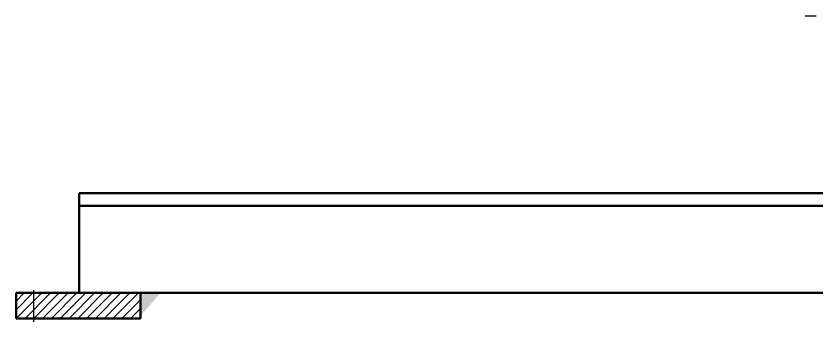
# Model space of a CAD drawing. Header units: millimetres. Extents: x 98 to 4367, y -12 to 2058.
# Drawn here: x 268.8 to 429.8, y 1108.3 to 1169.7 of the extents above; entities that cross this region are included whole.
import ezdxf

# ---------------------------------------------------------------- set-up
doc = ezdxf.new("R2010")
doc.units = ezdxf.units.MM
doc.linetypes.add('AM_ISO08W050', pattern=[18, 12, -1.5, 3, -1.5])
doc.layers.get('0').update_dxf_attribs({"lineweight": 50})
for name, color, linetype, lineweight in [('AM_10', 7, 'AM_ISO08W050', 30), ('AM_8', 7, 'Continuous', 30), ('M2STAR', 7, 'AM_ISO08W050', 30)]:
    doc.layers.add(name, color=color, linetype=linetype, lineweight=lineweight)

msp = doc.modelspace()

# ---------------------------------------------------------------- hatches: boundary and pattern name
msp.add_hatch(color=256).paths.add_polyline_path([(293.774, 1109.474), (297.719, 1113.982), (293.774, 1113.977)])
at = {"layer": 'AM_8'}
h = msp.add_hatch(dxfattribs=at)
h.set_pattern_fill('_U', color=256, scale=1.25, angle=45, style=0, pattern_type=0)
h.set_pattern_definition([(45, (-832.8309, 178.8176), (-0.8838835, 0.8838835), [])])
h.paths.add_polyline_path([(293.771, 1114.117), (268.771, 1114.117), (268.771, 1108.994), (293.771, 1108.994)])

# ---------------------------------------------------------------- linework, layer by layer
for p, q in [((321.485, 1134.117), (281.441, 1134.117)), ((281.441, 1134.117), (281.441, 1114.117)), ((321.485, 1134.117), (342.581, 1134.117)), ((342.581, 1134.117), (406.485, 1134.117)), ((440.412, 1134.125), (406.485, 1134.117)), ((321.485, 1131.617), (281.441, 1131.617)), ((321.485, 1131.617), (445.312, 1131.617)), ((268.771, 1114.117), (268.771, 1108.994)), ((281.441, 1114.117), (268.771, 1114.117)), ((311.485, 1114.117), (281.441, 1114.117)), ((293.771, 1108.994), (293.771, 1113.978)), ((311.485, 1114.117), (464.241, 1114.117)), ((268.771, 1108.994), (293.771, 1108.994))]:
    msp.add_line(p, q)
at = {"layer": 'AM_10'}
msp.add_line((272.375, 1108.271), (272.375, 1114.648), dxfattribs=at)
at = {"layer": 'M2STAR'}
msp.add_line((569.139, 1169.74), (427.4, 1169.74), dxfattribs=at)

doc.saveas('drawing.dxf')
